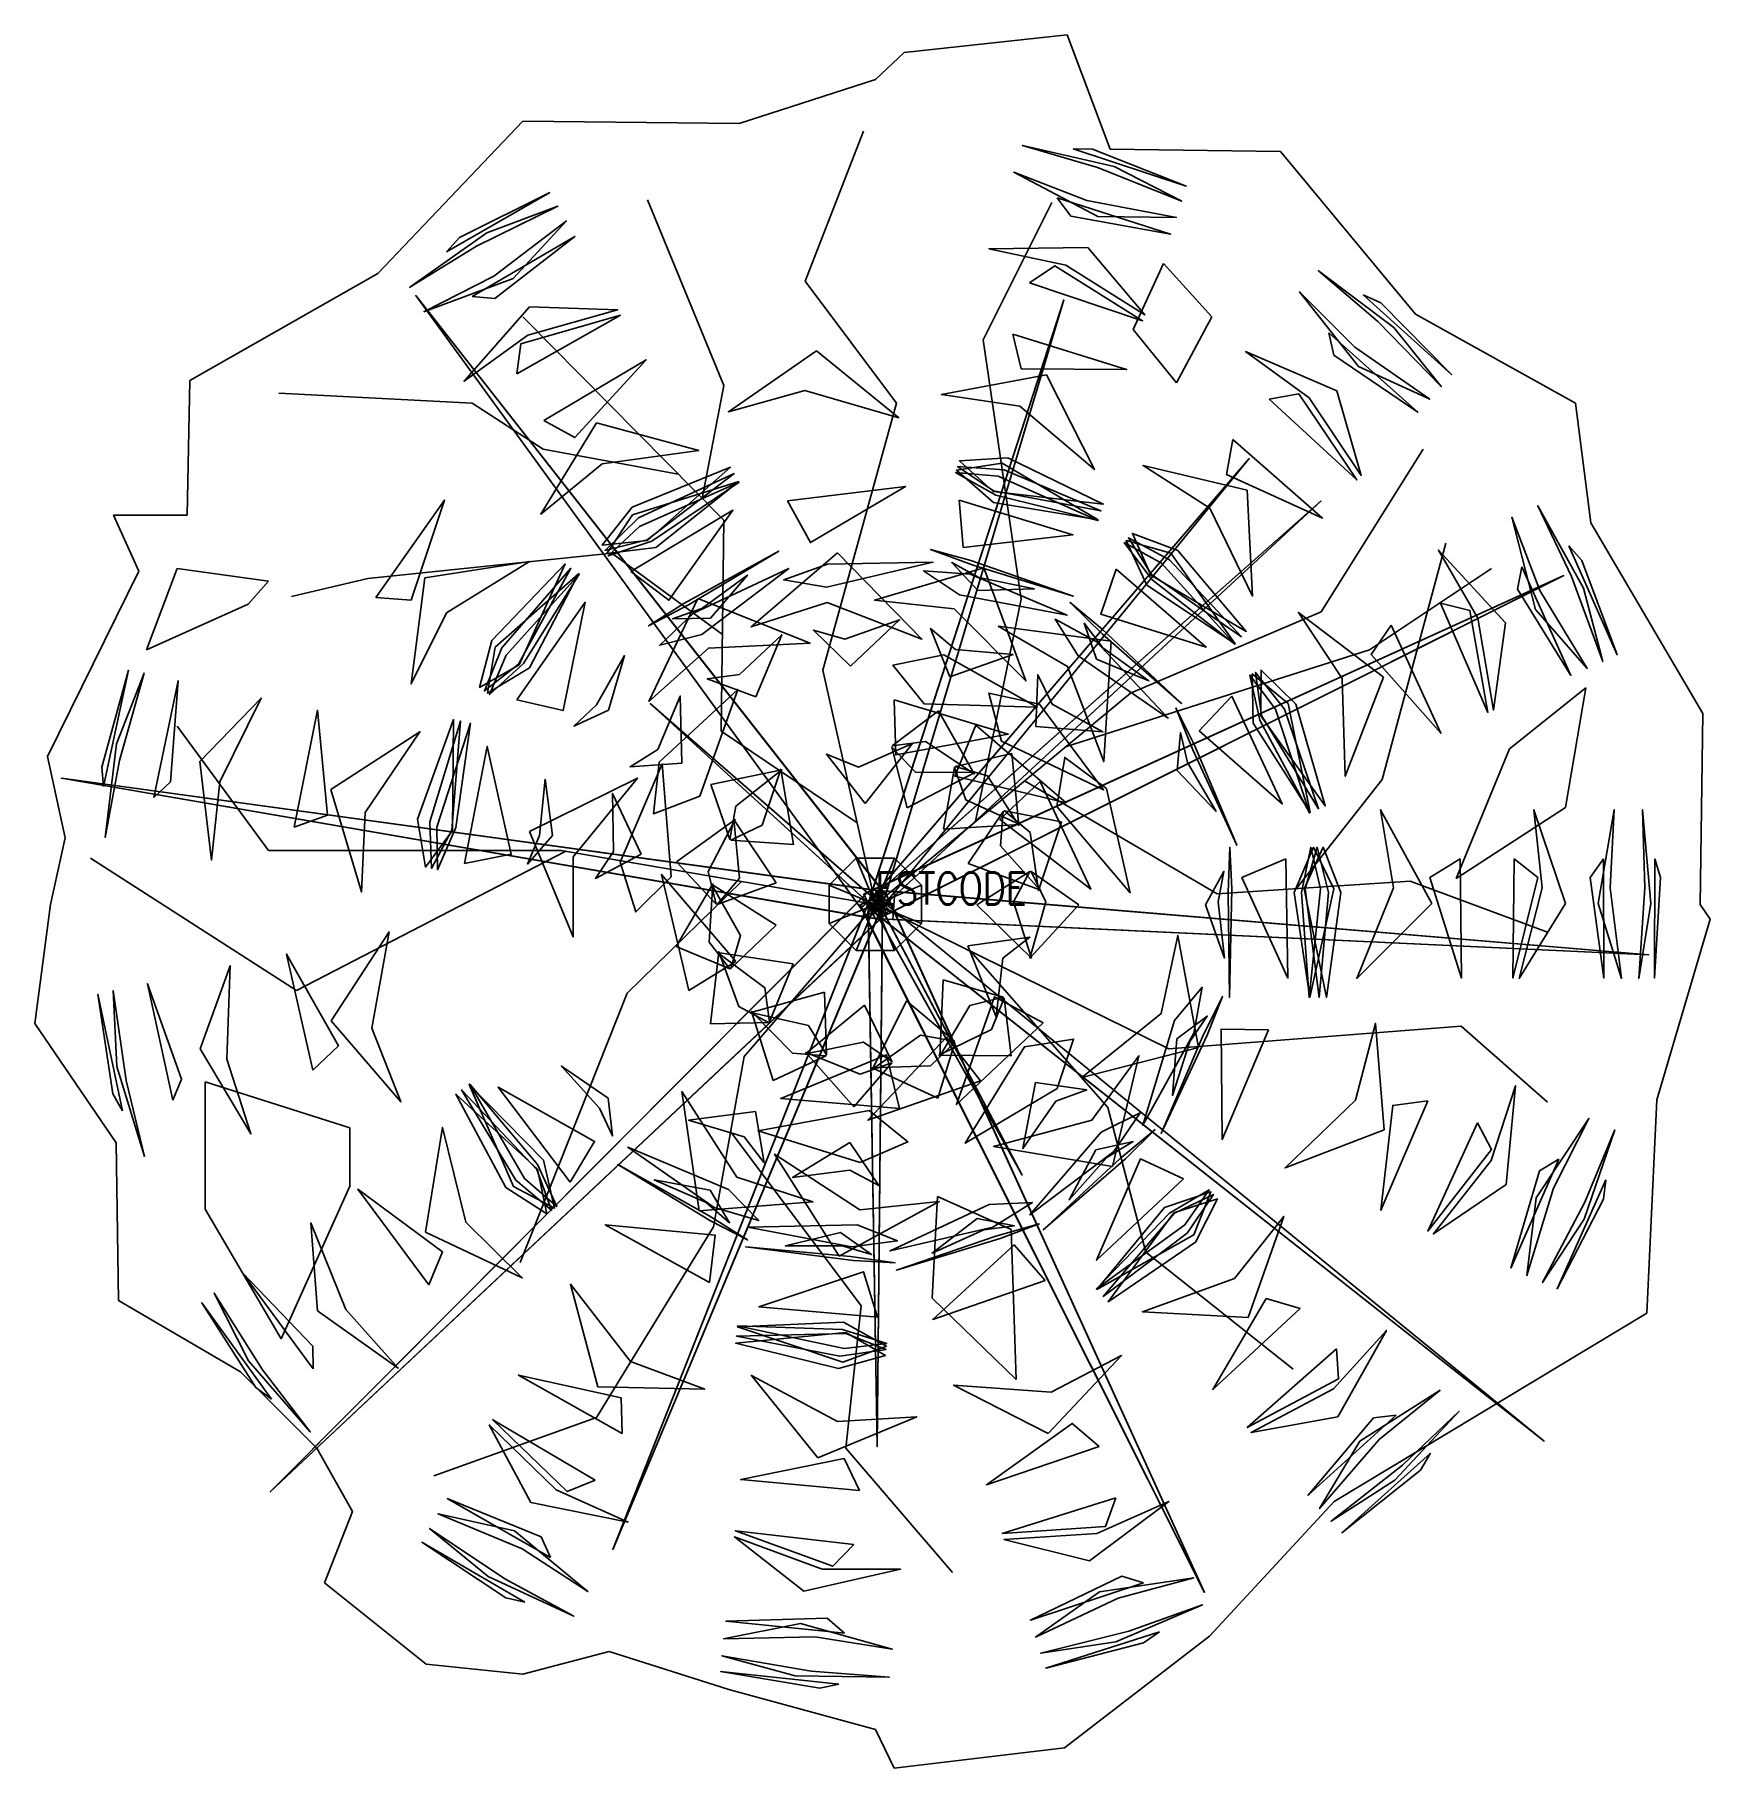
# Model space of a CAD drawing. Extents: x -0.469 to 0.465, y -0.482 to 0.485.
import ezdxf

# ---------------------------------------------------------------- set-up
doc = ezdxf.new("R2010")
doc.units = 0
doc.header["$MEASUREMENT"] = 0
doc.layers.get('0').update_dxf_attribs({"linetype": 'CONTINUOUS'})
for name, color, linetype in [('2D_PLAN', 7, 'CONTINUOUS'), ('BARK_TREE2DC', 33, 'CONTINUOUS'), ('LEAVES_TREE2DC', 92, 'CONTINUOUS')]:
    doc.layers.add(name, color=color, linetype=linetype)
doc.styles.add('ATTR', font='romans.shx', dxfattribs={"width": 0.8, "height": 0.21394})

msp = doc.modelspace()

# ---------------------------------------------------------------- linework, layer by layer
at = {"layer": '2D_PLAN'}
for p, q in [((0.10683, 0.48473), (0.01612, 0.47481)), ((0.13093, 0.42097), (0.10683, 0.48473)), ((0.01612, 0.47481), (0, 0.45983)), ((0, 0.45983), (-0.07601, 0.43514)), ((-0.19648, 0.43656), (-0.27727, 0.35155)), ((-0.07601, 0.43514), (-0.19648, 0.43656)), ((-0.03916, 0.3473), (-0.00656, 0.43089)), ((0.22589, 0.41955), (0.13093, 0.42097)), ((0.30101, 0.32888), (0.22589, 0.41955)), ((-0.08451, 0.28921), (-0.12703, 0.39263)), ((0.06006, 0.31471), (0.09833, 0.39122)), ((-0.27727, 0.35155), (-0.38216, 0.29204)), ((0.16069, 0.35721), (0.14368, 0.32038)), ((0.18762, 0.32746), (0.16069, 0.35721)), ((0.01187, 0.27929), (-0.03916, 0.3473)), ((0.3903, 0.27929), (0.30101, 0.32888)), ((-0.08451, 0.21411), (-0.19648, 0.32746)), ((0.14368, 0.32038), (0.16778, 0.29062)), ((0.16778, 0.29062), (0.18762, 0.32746)), ((0.08132, 0.17019), (0.06006, 0.31471)), ((-0.38216, 0.29204), (-0.38357, 0.21695)), ((-0.22483, 0.27929), (-0.33255, 0.28496)), ((-0.0965, 0.22625), (-0.08451, 0.28921)), ((-0.18514, 0.25378), (-0.22483, 0.27929)), ((-0.02924, 0.13052), (0.01187, 0.27929)), ((0.39881, 0.2127), (0.3903, 0.27929)), ((-0.10988, 0.23979), (-0.18514, 0.25378)), ((0.24857, 0.16311), (0.30526, 0.25378)), ((-0.38357, 0.21695), (-0.42468, 0.21695)), ((-0.42468, 0.21695), (-0.4105, 0.18578)), ((-0.08593, 0.09652), (-0.08451, 0.21411)), ((0.46117, 0.10644), (0.39881, 0.2127)), ((-0.14688, 0.1957), (-0.28294, 0.18153)), ((-0.08528, 0.15035), (-0.14688, 0.1957)), ((0.28258, 0.0696), (0.31802, 0.20136)), ((-0.4105, 0.18578), (-0.46153, 0.08235)), ((-0.38924, 0.18719), (-0.40625, 0.14186)), ((-0.33822, 0.18011), (-0.38924, 0.18719)), ((0.2755, 0.14186), (0.34353, 0.18719)), ((-0.34956, 0.16736), (-0.33822, 0.18011)), ((-0.28294, 0.18153), (-0.32546, 0.17161)), ((-0.40625, 0.14186), (-0.34956, 0.16736)), ((0.0559, 0.04628), (0.08132, 0.17019)), ((0.14226, 0.11777), (0.24857, 0.16311)), ((0.10607, 0.08781), (0.2755, 0.14186)), ((0, 0), (-0.02924, 0.13052)), ((0, 0), (0.14226, 0.11777)), ((0.39597, 0.1206), (0.35345, 0.0866)), ((0.38463, 0.05401), (0.39597, 0.1206)), ((0.45983, 0), (0.46117, 0.10644)), ((-0.33822, 0.02993), (-0.38924, 0.09935)), ((-0.01019, 0.0455), (-0.08593, 0.09652)), ((-0.46153, 0.08235), (-0.45161, 0.03701)), ((0.35345, 0.0866), (0.32369, 0.01434)), ((0.08313, 0.06882), (0.19045, 0.00584)), ((0.23448, 0.00874), (0.28258, 0.0696)), ((0.32369, 0.01434), (0.38463, 0.05401)), ((-0.45161, 0.03701), (-0.45983, 0)), ((-0.17522, 0.02993), (-0.33822, 0.02993)), ((-0.1729, 0.02953), (-0.32263, -0.048)), ((0, 0), (-0.17522, 0.02993)), ((-0.32263, -0.048), (-0.43743, 0.02568)), ((-0.07462, 0.01274), (-0.13837, -0.04942)), ((0.19045, 0.00584), (0.29817, 0.01292)), ((0.29817, 0.01292), (0.37471, -0.01541)), ((-0.45983, 0), (-0.46861, -0.06642)), ((0, 0), (-0.07317, -0.08484)), ((0, 0), (0.16352, -0.08059)), ((0.46542, -0.00833), (0.45983, 0)), ((0.43566, -0.10892), (0.46542, -0.00833)), ((0.05323, -0.02623), (0.12951, -0.11317)), ((-0.13837, -0.04942), (-0.1979, -0.1996)), ((-0.46861, -0.06642), (-0.42326, -0.13301)), ((0.16352, -0.08059), (0.32652, -0.06783)), ((0.32652, -0.06783), (0.37471, -0.11034)), ((-0.07317, -0.08484), (-0.09018, -0.17976)), ((-0.29286, -0.12451), (-0.37365, -0.099)), ((-0.37365, -0.099), (-0.37365, -0.16985)), ((0.12951, -0.11317), (0.15077, -0.19393)), ((0.42999, -0.22794), (0.43566, -0.10892)), ((-0.29286, -0.15709), (-0.29286, -0.12451)), ((-0.42326, -0.13301), (-0.42184, -0.22085)), ((-0.08066, -0.12661), (-0.00797, -0.22368)), ((-0.33113, -0.2421), (-0.29286, -0.15709)), ((0.03455, -0.16276), (0.03171, -0.21943)), ((0.07565, -0.18118), (0.03455, -0.16276)), ((-0.37365, -0.16985), (-0.33113, -0.2421)), ((-0.09018, -0.17976), (-0.15538, -0.28603)), ((0.07848, -0.26477), (0.07565, -0.18118)), ((0.15077, -0.19393), (0.23298, -0.25911)), ((-0.42184, -0.22085), (-0.35381, -0.26052)), ((0.03171, -0.21943), (0.07848, -0.26477)), ((-0.00797, -0.22368), (-0.01648, -0.30303)), ((0.25565, -0.33278), (0.42999, -0.22794)), ((-0.35381, -0.26052), (-0.31129, -0.30303)), ((-0.15538, -0.28603), (-0.24609, -0.31861)), ((-0.31129, -0.30303), (-0.29145, -0.33845)), ((-0.01648, -0.30303), (0.04305, -0.37245)), ((0.1862, -0.40787), (0.25565, -0.33278)), ((-0.29145, -0.33845), (-0.30704, -0.37812)), ((-0.30704, -0.37812), (-0.25034, -0.42346)), ((0.10541, -0.47021), (0.1862, -0.40787)), ((-0.25034, -0.42346), (-0.19648, -0.42912)), ((-0.19648, -0.42912), (-0.14829, -0.41637)), ((-0.14829, -0.41637), (-0.08168, -0.43763)), ((-0.08168, -0.43763), (0, -0.45983)), ((0, -0.45983), (0.01045, -0.48155)), ((0.01045, -0.48155), (0.10541, -0.47021))]:
    msp.add_line(p, q, dxfattribs=at)
at = {"layer": 'BARK_TREE2DC'}
for points in [[(0.00421, 0.00747, 0.32147), (-0.25624, 0.33929, 0.51305), (-0.00833, -0.002, 0.32147)], [(0.00833, 0.002, 0.33561), (-0.25624, 0.33929, 0.51305), (0.00421, 0.00747, 0.32147)], [(-0.00421, -0.00747, 0.33561), (-0.25624, 0.33929, 0.51305), (0.00833, 0.002, 0.33561)], [(-0.00833, -0.002, 0.32147), (-0.25624, 0.33929, 0.51305), (-0.00421, -0.00747, 0.33561)], [(-0.00336, 0.00243, 0.62513), (-0.00414, -0.00009, 0.63253), (0.10501, 0.33689, 0.79239)], [(-0.00414, -0.00009, 0.63253), (0.00336, -0.00243, 0.63253), (0.10501, 0.33689, 0.79239)], [(0.00414, 0.00009, 0.62513), (-0.00336, 0.00243, 0.62513), (0.10501, 0.33689, 0.79239)], [(0.00336, -0.00243, 0.63253), (0.00414, 0.00009, 0.62513), (0.10501, 0.33689, 0.79239)], [(-0.00216, 0.00353, 0.70378), (-0.00386, 0.00152, 0.71118), (0.20844, 0.24841, 0.86747)], [(-0.00386, 0.00152, 0.71118), (0.00216, -0.00353, 0.71118), (0.20844, 0.24841, 0.86747)], [(0.00386, -0.00152, 0.70378), (-0.00216, 0.00353, 0.70378), (0.20844, 0.24841, 0.86747)], [(0.00216, -0.00353, 0.71118), (0.00386, -0.00152, 0.70378), (0.20844, 0.24841, 0.86747)], [(-0.00404, 0.00164, 0.58937), (0.00123, -0.00418, 0.58937), (0.24842, 0.22488, 0.74493)], [(-0.00123, 0.00418, 0.58249), (-0.00404, 0.00164, 0.58937), (0.24842, 0.22488, 0.74493)], [(0.00404, -0.00164, 0.58249), (-0.00123, 0.00418, 0.58249), (0.24842, 0.22488, 0.74493)], [(0.00123, -0.00418, 0.58937), (0.00404, -0.00164, 0.58249), (0.24842, 0.22488, 0.74493)], [(0.0003, -0.00856, 0.37851), (0.38368, 0.18321, 0.55595), (-0.00647, 0.00562, 0.37851)], [(-0.00647, 0.00562, 0.37851), (0.38368, 0.18321, 0.55595), (-0.0003, 0.00856, 0.36437)], [(-0.0003, 0.00856, 0.36437), (0.38368, 0.18321, 0.55595), (0.00647, -0.00562, 0.36437)], [(0.00647, -0.00562, 0.36437), (0.38368, 0.18321, 0.55595), (0.0003, -0.00856, 0.37851)], [(0.00101, 0.00173, 0.83783), (0.00161, 0.0012, 0.84167), (-0.12542, 0.11184, 0.90102)], [(-0.00161, -0.0012, 0.83783), (0.00101, 0.00173, 0.83783), (-0.12542, 0.11184, 0.90102)], [(-0.00101, -0.00173, 0.84167), (-0.00161, -0.0012, 0.83783), (-0.12542, 0.11184, 0.90102)], [(0.00161, 0.0012, 0.84167), (-0.00101, -0.00173, 0.84167), (-0.12542, 0.11184, 0.90102)], [(-0.00458, -0.00724, 0.39475), (-0.45373, 0.07027, 0.62387), (0.00218, -0.00829, 0.4089)], [(0.00218, -0.00829, 0.4089), (-0.45373, 0.07027, 0.62387), (0.00458, 0.00724, 0.4089)], [(0.00458, 0.00724, 0.4089), (-0.45373, 0.07027, 0.62387), (-0.00218, 0.00829, 0.39475)], [(-0.00218, 0.00829, 0.39475), (-0.45373, 0.07027, 0.62387), (-0.00458, -0.00724, 0.39475)], [(-0.01063, 0.02566), (-0.02566, 0.01063), (0, 0, 1)], [(0.01063, 0.02566), (-0.01063, 0.02566), (0, 0, 1)], [(0.02566, 0.01063), (0.01063, 0.02566), (0, 0, 1)], [(-0.02566, 0.01063), (-0.02566, -0.01063), (0, 0, 1)], [(0.02566, -0.01063), (0.02566, 0.01063), (0, 0, 1)], [(0.00791, -0.0033, 0.52687), (-0.33727, -0.32744, 0.75078), (-0.00297, 0.00804, 0.52687)], [(-0.00297, 0.00804, 0.52687), (-0.33727, -0.32744, 0.75078), (-0.00791, 0.0033, 0.51273)], [(-0.00791, 0.0033, 0.51273), (-0.33727, -0.32744, 0.75078), (0.00297, -0.00804, 0.51273)], [(0.00443, 0.00045, 0.67148), (-0.00285, 0.00341, 0.67148), (-0.14636, -0.35958, 0.84184)], [(-0.00285, 0.00341, 0.67148), (-0.00443, -0.00045, 0.66483), (-0.14636, -0.35958, 0.84184)], [(0.00285, -0.00341, 0.66483), (0.00443, 0.00045, 0.67148), (-0.14636, -0.35958, 0.84184)], [(-0.02566, -0.01063), (-0.01063, -0.02566), (0, 0, 1)], [(-0.01063, -0.02566), (0.01063, -0.02566), (0, 0, 1)], [(0.00561, 0.00648, 0.28914), (0.18351, -0.38354, 0.46657), (-0.00856, -0.0003, 0.28914)], [(-0.00561, -0.00648, 0.275), (0.18351, -0.38354, 0.46657), (0.00856, 0.0003, 0.275)], [(0.00392, 0.00223, 0.75362), (-0.00394, 0.00221, 0.75362), (0.00093, -0.30223, 0.90393)], [(-0.00394, 0.00221, 0.75362), (-0.00392, -0.00223, 0.74714), (0.00093, -0.30223, 0.90393)], [(0.00143, 0.00389, 0.45736), (-0.00349, -0.00224, 0.45736), (0.37276, -0.29922, 0.71375)], [(-0.00212, -0.00022, 0.8755), (0.00134, 0.00166, 0.8755), (0.08176, -0.15085, 0.92422)], [(-0.00143, -0.00389, 0.44996), (0.00349, 0.00224, 0.44996), (0.37276, -0.29922, 0.71375)], [(0.00212, 0.00022, 0.87193), (-0.00134, -0.00166, 0.87193), (0.08176, -0.15085, 0.92422)], [(0.01063, -0.02566), (0.02566, -0.01063), (0, 0, 1)], [(0.00394, -0.00221, 0.74714), (0.00392, 0.00223, 0.75362), (0.00093, -0.30223, 0.90393)], [(0.00134, 0.00166, 0.8755), (0.00212, 0.00022, 0.87193), (0.08176, -0.15085, 0.92422)], [(0.00349, 0.00224, 0.44996), (0.00143, 0.00389, 0.45736), (0.37276, -0.29922, 0.71375)], [(0.0029, -0.00806, 0.42677), (0.4311, -0.02821, 0.60421), (0.00393, 0.00762, 0.42677)], [(0.00393, 0.00762, 0.42677), (0.4311, -0.02821, 0.60421), (0.01076, 0.00717, 0.41263)], [(0.00856, 0.0003, 0.275), (0.18351, -0.38354, 0.46657), (0.00561, 0.00648, 0.28914)], [(0.01076, 0.00717, 0.41263), (0.4311, -0.02821, 0.60421), (0.00973, -0.00851, 0.41263)], [(0.00297, -0.00804, 0.51273), (-0.33727, -0.32744, 0.75078), (0.00791, -0.0033, 0.52687)], [(-0.00443, -0.00045, 0.66483), (0.00285, -0.00341, 0.66483), (-0.14636, -0.35958, 0.84184)], [(-0.00856, -0.0003, 0.28914), (0.18351, -0.38354, 0.46657), (-0.00561, -0.00648, 0.275)], [(-0.00392, -0.00223, 0.74714), (0.00394, -0.00221, 0.74714), (0.00093, -0.30223, 0.90393)], [(-0.00349, -0.00224, 0.45736), (-0.00143, -0.00389, 0.44996), (0.37276, -0.29922, 0.71375)], [(-0.00134, -0.00166, 0.87193), (-0.00212, -0.00022, 0.8755), (0.08176, -0.15085, 0.92422)], [(0.00973, -0.00851, 0.41263), (0.4311, -0.02821, 0.60421), (0.0029, -0.00806, 0.42677)]]:
    msp.add_3dface(points, dxfattribs=at)
at = {"layer": 'LEAVES_TREE2DC'}
for points in [[(0.13318, 0.41132, 0.62316), (0.17076, 0.39189, 0.68006), (0.12382, 0.41069, 0.65212), (0.08197, 0.42302, 0.66204)], [(0.11021, 0.42101, 0.56859), (0.12107, 0.42087, 0.59865), (0.17331, 0.40034, 0.56711)], [(0.1241, 0.3834, 0.47571), (0.16783, 0.38287, 0.53152), (0.11787, 0.39238, 0.50411), (0.0771, 0.40802, 0.51384)], [(-0.23912, 0.36361, 0.56859), (-0.23175, 0.37159, 0.59865), (-0.18154, 0.39667, 0.56711)], [(-0.21656, 0.3742, 0.62316), (-0.17697, 0.38913, 0.68006), (-0.22235, 0.36682, 0.65212), (-0.25952, 0.34398, 0.66204)], [(0.10135, 0.39373, 0.6985), (0.10897, 0.38363, 0.72785), (0.1646, 0.37355, 0.69706)], [(-0.20188, 0.34877, 0.47571), (-0.17223, 0.38091, 0.53152), (-0.21273, 0.35015, 0.50411), (-0.25163, 0.33031, 0.51384)], [(-0.22478, 0.33877, 0.6985), (-0.21218, 0.33768, 0.72785), (-0.16746, 0.37228, 0.69706)], [(0.11848, 0.36609, 0.75453), (0.15018, 0.32854, 0.80565), (0.10612, 0.35624, 0.78054), (0.06326, 0.36542, 0.78946)], [(0.08599, 0.34644, 0.4317), (0.09996, 0.35589, 0.45883), (0.14893, 0.3253, 0.43036)], [(0.28896, 0.32159, 0.62316), (0.31539, 0.28856, 0.68006), (0.28015, 0.32482, 0.65212), (0.24695, 0.35311, 0.66204)], [(0.26932, 0.29977, 0.47571), (0.30905, 0.28151, 0.53152), (0.26728, 0.31052, 0.50411), (0.23639, 0.34138, 0.51384)], [(0.27192, 0.33978, 0.56859), (0.28179, 0.33524, 0.59865), (0.32116, 0.29524, 0.56711)], [(-0.19278, 0.33301, 0.75453), (-0.14367, 0.33144, 0.80565), (-0.19373, 0.31724, 0.78054), (-0.22923, 0.29152, 0.78946)], [(-0.19992, 0.29571, 0.4317), (-0.19759, 0.31242, 0.45883), (-0.14209, 0.32834, 0.43036)], [(0.07667, 0.31777, 0.82018), (0.08133, 0.29854, 0.84528), (0.14007, 0.29804, 0.81894)], [(0.25273, 0.31847, 0.6985), (0.25559, 0.30614, 0.72785), (0.30231, 0.27431, 0.69706)], [(-0.18485, 0.2696, 0.82018), (-0.16744, 0.2602, 0.84528), (-0.12776, 0.30352, 0.81894)], [(-0.03287, 0.30843, 0.87037), (0.01303, 0.27119, 0.90954), (-0.0393, 0.28635, 0.8903), (-0.08191, 0.27454, 0.89714)], [(0.25714, 0.28625, 0.75453), (0.27082, 0.23906, 0.80565), (0.24184, 0.28227, 0.78054), (0.20641, 0.30809, 0.78946)], [(0.09543, 0.29513, 0.87037), (0.1222, 0.24245, 0.90954), (0.08057, 0.27758, 0.8903), (0.03684, 0.28412, 0.89714)], [(0.21946, 0.28152, 0.4317), (0.23607, 0.28447, 0.45883), (0.26836, 0.2366, 0.43036)], [(-0.15547, 0.2684, 0.87037), (-0.09841, 0.25305, 0.90954), (-0.15237, 0.24561, 0.8903), (-0.18649, 0.21749, 0.89714)], [(0.19929, 0.25911, 0.82018), (0.19572, 0.23965, 0.84528), (0.24918, 0.2153, 0.81894)], [(-0.13547, 0.22136, 0.7725), (-0.08081, 0.24367, 0.78288), (-0.12704, 0.20274, 0.79884), (-0.15237, 0.20021, 0.78527)], [(0.06581, 0.22403, 0.40245), (0.12415, 0.21429, 0.4122), (0.07077, 0.24581, 0.4272), (0.04516, 0.24208, 0.41445)], [(0.07171, 0.2422, 0.68138), (0.12576, 0.21925, 0.69345), (0.06578, 0.23046, 0.71201), (0.04579, 0.244, 0.69623)], [(0.07386, 0.2488, 0.7725), (0.12701, 0.2231, 0.78288), (0.06565, 0.23007, 0.79884), (0.04683, 0.2472, 0.78527)], [(0.20722, 0.2308, 0.87037), (0.21025, 0.17178, 0.90954), (0.1865, 0.22081, 0.8903), (0.14922, 0.24457, 0.89714)], [(-0.132, 0.21535, 0.68138), (-0.07879, 0.24017, 0.69345), (-0.12725, 0.20309, 0.71201), (-0.15069, 0.19729, 0.69623)], [(-0.12245, 0.19881, 0.40245), (-0.07618, 0.23565, 0.4122), (-0.13532, 0.21707, 0.4272), (-0.14968, 0.19555, 0.41445)], [(-0.12455, 0.20245, 0.49753), (-0.07596, 0.23528, 0.50997), (-0.13154, 0.21052, 0.52911), (-0.14893, 0.19425, 0.51284)], [(-0.04905, 0.22483, 0.9183), (-0.03618, 0.20163, 0.93612), (0.01686, 0.23297, 0.91742)], [(0.06711, 0.22803, 0.49753), (0.12402, 0.21388, 0.50997), (0.06843, 0.23862, 0.52911), (0.0447, 0.24065, 0.51284)], [(-0.27852, 0.17111, 0.82018), (-0.2588, 0.1696, 0.84528), (-0.24017, 0.22531, 0.81894)], [(0.04664, 0.22534, 0.9183), (0.04896, 0.19892, 0.93612), (0.11015, 0.20597, 0.91742)], [(-0.13625, 0.18544, 0.9183), (-0.11507, 0.16949, 0.93612), (-0.07936, 0.21968, 0.91742)], [(0.36796, 0.16431, 0.47571), (0.39683, 0.13147, 0.53152), (0.37047, 0.17496, 0.50411), (0.3548, 0.21572, 0.51384)], [(0.39478, 0.17626, 0.62316), (0.40549, 0.13533, 0.68006), (0.38805, 0.18279, 0.65212), (0.36922, 0.22214, 0.66204)], [(0.16402, 0.19209, 0.68138), (0.20407, 0.14915, 0.69345), (0.15383, 0.18378, 0.71201), (0.14107, 0.20428, 0.69623)], [(0.16867, 0.19725, 0.7725), (0.20677, 0.15215, 0.78288), (0.15355, 0.18348, 0.79884), (0.14333, 0.20679, 0.78527)], [(-0.10408, 0.167, 0.56356), (-0.05381, 0.19691, 0.57664), (-0.10681, 0.16768, 0.59678), (-0.12639, 0.15521, 0.57966)], [(-0.02104, 0.19591, 0.96185), (0.02599, 0.14786, 0.98436), (-0.0269, 0.16833, 0.9733), (-0.0693, 0.15463, 0.97723)], [(0.05446, 0.18909, 0.56356), (0.11033, 0.17175, 0.57664), (0.05314, 0.19157, 0.59678), (0.03077, 0.19779, 0.57966)], [(0.15406, 0.18102, 0.49753), (0.20029, 0.14495, 0.50997), (0.15957, 0.19016, 0.52911), (0.13872, 0.20167, 0.51284)], [(0.15124, 0.1779, 0.40245), (0.20058, 0.14527, 0.4122), (0.16463, 0.19577, 0.4272), (0.13972, 0.20278, 0.41445)], [(0.35133, 0.15691, 0.75453), (0.34464, 0.10824, 0.80565), (0.33575, 0.1595, 0.78054), (0.31388, 0.1975, 0.78946)], [(0.38662, 0.1998, 0.56859), (0.39378, 0.19164, 0.59865), (0.41348, 0.13909, 0.56711)], [(-0.2512, 0.18196, 0.87037), (-0.19282, 0.19114, 0.90954), (-0.2391, 0.1624, 0.8903), (-0.25883, 0.12283, 0.89714)], [(-0.2138, 0.14712, 0.7725), (-0.17293, 0.18974, 0.78288), (-0.19852, 0.13353, 0.79884), (-0.22063, 0.12093, 0.78527)], [(-0.20818, 0.14305, 0.68138), (-0.16966, 0.18736, 0.69345), (-0.19886, 0.13378, 0.71201), (-0.2179, 0.11895, 0.69623)], [(-0.19273, 0.13182, 0.40245), (-0.16544, 0.18429, 0.4122), (-0.21191, 0.14326, 0.4272), (-0.21627, 0.11776, 0.41445)], [(-0.19613, 0.13429, 0.49753), (-0.16509, 0.18404, 0.50997), (-0.2058, 0.13882, 0.52911), (-0.21506, 0.11688, 0.51284)], [(-0.10139, 0.16233, 0.6521), (-0.04824, 0.18726, 0.66423), (-0.09681, 0.15036, 0.68288), (-0.12015, 0.14441, 0.66702)], [(-0.0266, 0.18953, 0.6521), (0.0321, 0.19069, 0.66423), (-0.02728, 0.17673, 0.68288), (-0.05103, 0.18079, 0.66702)], [(0.06046, 0.18753, 0.96185), (0.08388, 0.12451, 0.98436), (0.0439, 0.16472, 0.9733), (-0.00042, 0.16945, 0.97723)], [(0.05279, 0.18396, 0.6521), (0.10688, 0.16114, 0.66423), (0.04696, 0.17255, 0.68288), (0.02692, 0.18592, 0.66702)], [(0.05703, 0.17491, 0.52165), (0.08862, 0.17581, 0.55203), (0.05771, 0.18223, 0.54216), (0.04262, 0.19048, 0.55127)], [(0.13426, 0.18689, 0.9183), (0.12563, 0.16181, 0.93612), (0.18441, 0.14336, 0.91742)], [(0.36041, 0.18814, 0.6985), (0.35801, 0.17572, 0.72785), (0.38775, 0.12763, 0.69706)], [(-0.09183, 0.15942, 0.52165), (-0.07135, 0.1835, 0.55203), (-0.09681, 0.16482, 0.54216), (-0.11303, 0.15913, 0.55127)], [(-0.1999, 0.11399, 0.9183), (-0.17406, 0.10803, 0.93612), (-0.16185, 0.16841, 0.91742)], [(-0.09891, 0.17042, 0.96185), (-0.0364, 0.14565, 0.98436), (-0.09304, 0.14284, 0.9733), (-0.1262, 0.11307, 0.97723)], [(0.12666, 0.1506, 0.56356), (0.17065, 0.11203, 0.57664), (0.12647, 0.1534, 0.59678), (0.10856, 0.16817, 0.57966)], [(0.31499, 0.16791, 0.4317), (0.33137, 0.16385, 0.45883), (0.3414, 0.10699, 0.43036)], [(-0.01377, 0.13278, 0.44919), (0.01346, 0.15852, 0.47195), (-0.01698, 0.14788, 0.46456), (-0.0345, 0.15291, 0.47139)], [(0.13151, 0.14673, 0.96185), (0.12727, 0.07962, 0.98436), (0.1071, 0.13262, 0.9733), (0.06854, 0.15497, 0.97723)], [(0.12305, 0.14658, 0.6521), (0.16318, 0.10374, 0.66423), (0.11308, 0.13853, 0.68288), (0.10021, 0.1589, 0.66702)], [(0.12324, 0.1366, 0.52165), (0.15247, 0.12457, 0.55203), (0.12684, 0.143, 0.54216), (0.11641, 0.15668, 0.55127)], [(0.28318, 0.12657, 0.87037), (0.26195, 0.07142, 0.90954), (0.26019, 0.12586, 0.8903), (0.23579, 0.16273, 0.89714)], [(0.28745, 0.15565, 0.82018), (0.27628, 0.13933, 0.84528), (0.31521, 0.09534, 0.81894)], [(-0.06659, 0.1157, 0.44919), (-0.05218, 0.15029, 0.47195), (-0.07566, 0.12819, 0.46456), (-0.09371, 0.12566, 0.47139)], [(0.04143, 0.1269, 0.44919), (0.07677, 0.13934, 0.47195), (0.04464, 0.142, 0.46456), (0.03068, 0.15372, 0.47139)], [(-0.14873, 0.10829, 0.52165), (-0.13982, 0.13862, 0.55203), (-0.15548, 0.1112, 0.54216), (-0.16799, 0.0994, 0.55127)], [(0.0382, 0.13906, 0.81706), (0.09025, 0.10995, 0.82316), (0.02718, 0.11167, 0.83253), (0.00981, 0.13327, 0.82456)], [(-0.43022, 0.0656, 0.56859), (-0.43122, 0.07642, 0.59865), (-0.41626, 0.13051, 0.56711)], [(-0.42299, 0.08945, 0.62316), (-0.40759, 0.12886, 0.68006), (-0.42138, 0.08021, 0.65212), (-0.42928, 0.03731, 0.66204)], [(0.08946, 0.09908, 0.44919), (0.12681, 0.09607, 0.47195), (0.09854, 0.11157, 0.46456), (0.09055, 0.12795, 0.47139)], [(0.21436, 0.10271, 0.49753), (0.24193, 0.05095, 0.50997), (0.22312, 0.10882, 0.52911), (0.20875, 0.12781, 0.51284)], [(0.21053, 0.101, 0.40245), (0.24232, 0.05113, 0.4122), (0.23002, 0.11189, 0.4272), (0.21012, 0.12842, 0.41445)], [(0.22797, 0.10877, 0.68138), (0.24709, 0.05325, 0.69345), (0.21528, 0.10533, 0.71201), (0.21196, 0.12924, 0.69623)], [(0.23431, 0.11159, 0.7725), (0.25078, 0.05489, 0.78288), (0.2149, 0.10516, 0.79884), (0.21504, 0.13061, 0.78527)], [(-0.40217, 0.05964, 0.6985), (-0.39292, 0.06828, 0.72785), (-0.38871, 0.12466, 0.69706)], [(-0.10789, 0.07861, 0.44919), (-0.1088, 0.11607, 0.47195), (-0.12126, 0.08634, 0.46456), (-0.13672, 0.07668, 0.47139)], [(-0.12045, 0.07931, 0.81706), (-0.07668, 0.11981, 0.82316), (-0.0978, 0.06036, 0.83253), (-0.12372, 0.05051, 0.82456)], [(0.09146, 0.1115, 0.81706), (0.12717, 0.06374, 0.82316), (0.07025, 0.09096, 0.83253), (0.06317, 0.11776, 0.82456)], [(0.19867, 0.11612, 0.9183), (0.18058, 0.09672, 0.93612), (0.22677, 0.05596, 0.91742)], [(-0.37646, 0.07956, 0.75453), (-0.34244, 0.11501, 0.80565), (-0.36538, 0.06831, 0.78054), (-0.37003, 0.02471, 0.78946)], [(-0.32404, 0.04303, 0.82018), (-0.30541, 0.04967, 0.84528), (-0.31105, 0.10815, 0.81894)], [(0.03523, 0.10782, 0.75882), (0.05512, 0.0727, 0.77594), (0.02801, 0.09082, 0.77038), (0.00941, 0.08827, 0.77551)], [(0.01048, 0.11406, 0.984), (0.01137, 0.08325, 0.9924), (0.07407, 0.09491, 0.98359)], [(0.17696, 0.08606, 0.56356), (0.20146, 0.03293, 0.57664), (0.17793, 0.08869, 0.59678), (0.16757, 0.10948, 0.57966)], [(-0.25515, 0.04745, 0.7725), (-0.23515, 0.103, 0.78288), (-0.23567, 0.04124, 0.79884), (-0.25075, 0.02073, 0.78527)], [(-0.24837, 0.046, 0.68138), (-0.2312, 0.10216, 0.69345), (-0.23608, 0.04133, 0.71201), (-0.24745, 0.02003, 0.69623)], [(-0.23379, 0.04291, 0.49753), (-0.22567, 0.10098, 0.50997), (-0.24447, 0.04311, 0.52911), (-0.24401, 0.0193, 0.51284)], [(0.05597, 0.09994, 0.984), (0.04425, 0.07142, 0.9924), (0.10627, 0.05658, 0.98359)], [(-0.30349, 0.06405, 0.87037), (-0.2539, 0.09619, 0.90954), (-0.28448, 0.05111, 0.8903), (-0.28641, 0.00694, 0.89714)], [(-0.22898, 0.02283, 0.9183), (-0.20295, 0.0279, 0.93612), (-0.21636, 0.08802, 0.91742)], [(-0.00573, 0.05628, 0.40581), (0.0207, 0.0896, 0.41645), (-0.00947, 0.0765, 0.41299), (-0.02723, 0.0838, 0.41618)], [(0.01765, 0.05374, 0.40581), (0.05536, 0.07343, 0.41645), (0.02246, 0.07374, 0.41299), (0.00921, 0.08763, 0.41618)], [(0.16814, 0.07466, 0.52165), (0.18996, 0.05178, 0.55203), (0.17404, 0.07905, 0.54216), (0.17008, 0.09578, 0.55127)], [(-0.1423, 0.02346, 0.81706), (-0.11878, 0.07826, 0.82316), (-0.1139, 0.01536, 0.83253), (-0.13356, -0.00417, 0.82456)], [(0.07604, 0.08417, 0.75882), (0.07992, 0.044, 0.77594), (0.06253, 0.07158, 0.77038), (0.0445, 0.07681, 0.77551)], [(0.12891, 0.06466, 0.81706), (0.1421, 0.0065, 0.82316), (0.10117, 0.05452, 0.83253), (0.1056, 0.08188, 0.82456)], [(-0.17992, 0.03843, 0.52165), (-0.18411, 0.06976, 0.55203), (-0.18726, 0.03835, 0.54216), (-0.19389, 0.02248, 0.55127)], [(-0.19283, 0.04053, 0.96185), (-0.13259, 0.07041, 0.98436), (-0.1684, 0.02644, 0.9733), (-0.16848, -0.01813, 0.97723)], [(-0.09166, 0.06682, 0.75882), (-0.05211, 0.07489, 0.77594), (-0.07772, 0.05471, 0.77038), (-0.08104, 0.03623, 0.77551)], [(-0.04566, 0.0334, 0.40581), (-0.05273, 0.07534, 0.41645), (-0.06319, 0.04415, 0.41299), (-0.0805, 0.03583, 0.41618)], [(0.03799, 0.04192, 0.40581), (0.08044, 0.04457, 0.41645), (0.05051, 0.05823, 0.41299), (0.04405, 0.07631, 0.41618)], [(0.09178, 0.06853, 0.984), (0.06947, 0.04725, 0.9924), (0.12009, 0.00846, 0.98359)], [(-0.13054, 0.02793, 0.44919), (-0.1466, 0.06179, 0.47195), (-0.14589, 0.02955, 0.46456), (-0.15608, 0.01444, 0.47139)], [(0.05175, 0.02284, 0.40581), (0.09161, 0.008, 0.41645), (0.06983, 0.03265, 0.41299), (0.07128, 0.0518, 0.41618)], [(0.1037, 0.04597, 0.75882), (0.09091, 0.00768, 0.77594), (0.08624, 0.03996, 0.77038), (0.07189, 0.05207, 0.77551)], [(0.31018, 0.00045, 0.87037), (0.26835, -0.0413, 0.90954), (0.28889, 0.00915, 0.8903), (0.28159, 0.05276, 0.89714)], [(0.38478, 0.00045, 0.75453), (0.35887, -0.0413, 0.80565), (0.3716, 0.00915, 0.78054), (0.36708, 0.05276, 0.78946)], [(0.40298, 0.00045, 0.47571), (0.41599, -0.0413, 0.53152), (0.4096, 0.00915, 0.50411), (0.41187, 0.05276, 0.51384)], [(0.43234, 0.00045, 0.62316), (0.42548, -0.0413, 0.68006), (0.42885, 0.00915, 0.65212), (0.42765, 0.05276, 0.66204)], [(-0.11092, 0.02376, 0.75882), (-0.07806, 0.04722, 0.77594), (-0.09325, 0.01836, 0.77038), (-0.08877, 0.00013, 0.77551)], [(-0.05529, 0.01194, 0.40581), (-0.07882, 0.04738, 0.41645), (-0.07569, 0.01463, 0.41299), (-0.08811, -0.00001, 0.41618)], [(0.19667, 0.00664, 0.56356), (0.19744, -0.05185, 0.57664), (0.19862, 0.00866, 0.59678), (0.19761, 0.03185, 0.57966)], [(0.2334, 0.00664, 0.40245), (0.24217, -0.05185, 0.4122), (0.25564, 0.00866, 0.4272), (0.24419, 0.03185, 0.41445)], [(0.23761, 0.00664, 0.49753), (0.24174, -0.05185, 0.50997), (0.24809, 0.00866, 0.52911), (0.24269, 0.03185, 0.51284)], [(0.25944, 0.00664, 0.7725), (0.25143, -0.05185, 0.78288), (0.2391, 0.00866, 0.79884), (0.24958, 0.03185, 0.78527)], [(0.2525, 0.00664, 0.68138), (0.24738, -0.05185, 0.69345), (0.23951, 0.00866, 0.71201), (0.2462, 0.03185, 0.69623)], [(0.22873, 0.02528, 0.9183), (0.20431, 0.01491, 0.93612), (0.22993, -0.04111, 0.91742)], [(0.32591, 0.02528, 0.82018), (0.30906, 0.01491, 0.84528), (0.32674, -0.04111, 0.81894)], [(0.35605, 0.02528, 0.4317), (0.36936, 0.01491, 0.45883), (0.3554, -0.04111, 0.43036)], [(0.40578, 0.02528, 0.6985), (0.39853, 0.01491, 0.72785), (0.40614, -0.04111, 0.69706)], [(0.43446, 0.02528, 0.56859), (0.43769, 0.01491, 0.59865), (0.4343, -0.04111, 0.56711)], [(-0.10402, -0.04795, 0.984), (-0.07778, -0.03177, 0.9924), (-0.11923, 0.01669, 0.98359)], [(-0.11099, -0.0234, 0.75882), (-0.09052, 0.01139, 0.77594), (-0.09266, -0.02115, 0.77038), (-0.08115, -0.03598, 0.77551)], [(-0.05537, -0.01158, 0.40581), (-0.09128, 0.01123, 0.41645), (-0.07509, -0.01742, 0.41299), (-0.08049, -0.03584, 0.41618)], [(0.05657, -0.00018, 0.40581), (0.08695, -0.02996, 0.41645), (0.07707, 0.00143, 0.41299), (0.08619, 0.01832, 0.41618)], [(0.11343, -0.00018, 0.75882), (0.08617, -0.02996, 0.77594), (0.09503, 0.00143, 0.77038), (0.08686, 0.01832, 0.77551)], [(0.18397, -0.00018, 0.52165), (0.1946, -0.02996, 0.55203), (0.19114, 0.00143, 0.54216), (0.19433, 0.01832, 0.55127)], [(-0.30331, -0.06493, 0.87037), (-0.27107, -0.01539, 0.90954), (-0.28068, -0.06902, 0.8903), (-0.26447, -0.11015, 0.89714)], [(0.0516, -0.02318, 0.40581), (0.06725, -0.06273, 0.41645), (0.07099, -0.03005, 0.41299), (0.08619, -0.01831, 0.41618)], [(0.18018, -0.07974, 0.96185), (0.11506, -0.09644, 0.98436), (0.15922, -0.06087, 0.9733), (0.16856, -0.0173, 0.97723)], [(-0.31353, -0.09249, 0.82018), (-0.29921, -0.07884, 0.84528), (-0.32815, -0.02772, 0.81894)], [(-0.09188, -0.06653, 0.75882), (-0.08733, -0.02642, 0.77594), (-0.07605, -0.05701, 0.77038), (-0.0595, -0.06588, 0.77551)], [(-0.04587, -0.0331, 0.40581), (-0.08795, -0.02687, 0.41645), (-0.06152, -0.04646, 0.41299), (-0.05896, -0.06548, 0.41618)], [(-0.37628, -0.08044, 0.75453), (-0.35962, -0.03421, 0.80565), (-0.36157, -0.08621, 0.78054), (-0.34809, -0.12793, 0.78946)], [(-0.4228, -0.09032, 0.62316), (-0.42477, -0.04806, 0.68006), (-0.41757, -0.09812, 0.65212), (-0.40734, -0.14052, 0.66204)], [(-0.39165, -0.10909, 0.6985), (-0.38672, -0.09744, 0.72785), (-0.40581, -0.04422, 0.69706)], [(0.03772, -0.04216, 0.40581), (0.03592, -0.08466, 0.41645), (0.05263, -0.05632, 0.41299), (0.07129, -0.05179, 0.41618)], [(0.17744, -0.07173, 0.6521), (0.14909, -0.12314, 0.66423), (0.1667, -0.06474, 0.68288), (0.18209, -0.0462, 0.66702)], [(-0.41971, -0.11506, 0.56859), (-0.42502, -0.10558, 0.59865), (-0.43336, -0.05008, 0.56711)], [(-0.02844, -0.0489, 0.40581), (-0.06942, -0.06032, 0.41645), (-0.0373, -0.06746, 0.41299), (-0.02722, -0.0838, 0.41618)], [(-0.0061, -0.05624, 0.40581), (-0.03888, -0.08334, 0.41645), (-0.00664, -0.0768, 0.41299), (0.00922, -0.08763, 0.41618)], [(0.01731, -0.05386, 0.40581), (-0.00162, -0.09195, 0.41645), (0.02517, -0.07286, 0.41299), (0.04406, -0.07631, 0.41618)], [(0.07577, -0.08442, 0.75882), (0.0354, -0.08409, 0.77594), (0.06465, -0.06967, 0.77038), (0.07174, -0.05229, 0.77551)], [(0.09354, -0.06611, 0.984), (0.06641, -0.05147, 0.9924), (0.04516, -0.1116, 0.98359)], [(0.18237, -0.07393, 0.56356), (0.15928, -0.12768, 0.57664), (0.18497, -0.07288, 0.59678), (0.19349, -0.05128, 0.57966)], [(-0.05688, -0.09814, 0.75882), (-0.06903, -0.05965, 0.77594), (-0.04628, -0.08301, 0.77038), (-0.02756, -0.08438, 0.77551)], [(0.16799, -0.075, 0.52165), (0.16559, -0.10652, 0.55203), (0.1752, -0.07644, 0.54216), (0.18498, -0.0623, 0.55127)], [(0.28354, -0.12575, 0.87037), (0.22835, -0.14688, 0.90954), (0.26764, -0.10914, 0.8903), (0.27871, -0.06634, 0.89714)], [(0.05857, -0.09844, 0.984), (0.03973, -0.07403, 0.9924), (-0.00414, -0.12032, 0.98359)], [(0.03488, -0.10794, 0.75882), (-0.00186, -0.09121, 0.77594), (0.03072, -0.08994, 0.77038), (0.04427, -0.07694, 0.77551)], [(0.10133, -0.10262, 0.81706), (0.0501, -0.13313, 0.82316), (0.08312, -0.07937, 0.83253), (0.11051, -0.07513, 0.82456)], [(0.21923, -0.06994, 0.9183), (0.19271, -0.06948, 0.93612), (0.19333, -0.13108, 0.91742)], [(0.01346, -0.11375, 0.984), (0.00618, -0.08379, 0.9924), (-0.05272, -0.10824, 0.98359)], [(-0.01204, -0.11279, 0.75882), (-0.0388, -0.08257, 0.77594), (-0.00852, -0.09466, 0.77038), (0.00915, -0.0883, 0.77551)], [(0.13218, -0.14613, 0.96185), (0.06588, -0.1349, 0.98436), (0.1207, -0.12037, 0.9733), (0.14695, -0.08436, 0.97723)], [(-0.14895, -0.10799, 0.52165), (-0.17504, -0.09014, 0.55203), (-0.1538, -0.11351, 0.54216), (-0.14645, -0.12905, 0.55127)], [(-0.20599, -0.15787, 0.7725), (-0.23389, -0.10583, 0.78288), (-0.18834, -0.14754, 0.79884), (-0.18319, -0.17247, 0.78527)], [(-0.20038, -0.15379, 0.68138), (-0.23062, -0.10346, 0.69345), (-0.18868, -0.14778, 0.71201), (-0.18046, -0.17048, 0.69623)], [(-0.18493, -0.14256, 0.40245), (-0.2264, -0.10039, 0.4122), (-0.20173, -0.15727, 0.4272), (-0.17883, -0.1693, 0.41445)], [(-0.18833, -0.14503, 0.49753), (-0.22605, -0.10014, 0.50997), (-0.19562, -0.15283, 0.52911), (-0.17762, -0.16842, 0.51284)], [(-0.17018, -0.15489, 0.9183), (-0.15653, -0.13215, 0.93612), (-0.21018, -0.10189, 0.91742)], [(-0.09813, -0.17086, 0.96185), (-0.10793, -0.10434, 0.98436), (-0.07718, -0.15199, 0.9733), (-0.03482, -0.16583, 0.97723)], [(0.08919, -0.09933, 0.44919), (0.08229, -0.13616, 0.47195), (0.10066, -0.10966, 0.46456), (0.11779, -0.10343, 0.47139)], [(0.3517, -0.1561, 0.75453), (0.31105, -0.1837, 0.80565), (0.34319, -0.14278, 0.78054), (0.3568, -0.10111, 0.78946)], [(-0.0669, -0.11552, 0.44919), (-0.10407, -0.12033, 0.47195), (-0.07319, -0.12962, 0.46456), (-0.06197, -0.14398, 0.47139)], [(-0.00846, -0.14397, 0.81706), (-0.06542, -0.12631, 0.82316), (-0.00337, -0.11488, 0.83253), (0.01811, -0.1324, 0.82456)], [(0.30801, -0.10946, 0.82018), (0.2884, -0.11209, 0.84528), (0.28177, -0.17046, 0.81894)], [(-0.25068, -0.18268, 0.87037), (-0.24137, -0.12432, 0.90954), (-0.22834, -0.17721, 0.8903), (-0.1968, -0.2082, 0.89714)], [(0.13292, -0.1377, 0.6521), (0.08611, -0.17313, 0.66423), (0.12595, -0.12695, 0.68288), (0.14755, -0.11627, 0.66702)], [(0.13653, -0.14171, 0.56356), (0.09358, -0.18142, 0.57664), (0.13934, -0.14181, 0.59678), (0.1559, -0.12554, 0.57966)], [(0.33555, -0.12173, 0.4317), (0.3435, -0.13661, 0.45883), (0.30795, -0.18211, 0.43036)], [(0.36832, -0.1635, 0.47571), (0.36323, -0.20693, 0.53152), (0.37791, -0.15824, 0.50411), (0.39772, -0.11932, 0.51384)], [(-0.01414, -0.13274, 0.44919), (-0.04612, -0.15226, 0.47195), (-0.01414, -0.14818, 0.46456), (0.00195, -0.15674, 0.47139)], [(0.12297, -0.13684, 0.52165), (0.10795, -0.16466, 0.55203), (0.12896, -0.14109, 0.54216), (0.14365, -0.13215, 0.55127)], [(0.39514, -0.17544, 0.62316), (0.3719, -0.21079, 0.68006), (0.3955, -0.16607, 0.65212), (0.41214, -0.12574, 0.66204)], [(-0.08989, -0.16897, 0.6521), (-0.13805, -0.1354, 0.66423), (-0.08181, -0.15901, 0.68288), (-0.06498, -0.17626, 0.66702)], [(-0.02015, -0.19601, 0.96185), (-0.05616, -0.13922, 0.98436), (-0.00869, -0.17024, 0.9733), (0.03564, -0.16566, 0.97723)], [(0.17183, -0.15306, 0.9183), (0.14779, -0.14186, 0.93612), (0.1233, -0.19838, 0.91742)], [(0.38098, -0.14195, 0.6985), (0.37014, -0.14848, 0.72785), (0.3543, -0.20275, 0.69706)], [(-0.09258, -0.17364, 0.56356), (-0.14363, -0.14506, 0.57664), (-0.09181, -0.17634, 0.59678), (-0.07122, -0.18707, 0.57966)], [(-0.09215, -0.15923, 0.52165), (-0.12324, -0.15355, 0.55203), (-0.09434, -0.16625, 0.54216), (-0.0813, -0.17746, 0.55127)], [(0.40718, -0.15362, 0.56859), (0.40591, -0.1644, 0.59865), (0.38003, -0.21421, 0.56711)], [(-0.24881, -0.21201, 0.82018), (-0.24127, -0.19372, 0.84528), (-0.2885, -0.15879, 0.81894)], [(0.16392, -0.17213, 0.49753), (0.12322, -0.21434, 0.50997), (0.17244, -0.17857, 0.52911), (0.18606, -0.15904, 0.51284)], [(0.16111, -0.16901, 0.40245), (0.12351, -0.21466, 0.4122), (0.17749, -0.18419, 0.4272), (0.18706, -0.16015, 0.41445)], [(0.17389, -0.1832, 0.68138), (0.127, -0.21854, 0.69345), (0.1667, -0.1722, 0.71201), (0.18841, -0.16165, 0.69623)], [(0.17853, -0.18836, 0.7725), (0.1297, -0.22154, 0.78288), (0.16642, -0.17189, 0.79884), (0.19067, -0.16416, 0.78527)], [(0.06542, -0.17986, 0.6521), (0.00825, -0.19319, 0.66423), (0.06343, -0.1672, 0.68288), (0.0875, -0.16623, 0.66702)], [(-0.31103, -0.22653, 0.75453), (-0.31461, -0.17753, 0.80565), (-0.29525, -0.22582, 0.78054), (-0.26596, -0.25845, 0.78946)], [(-0.09247, -0.21072, 0.9183), (-0.08924, -0.18439, 0.93612), (-0.15057, -0.17857, 0.91742)], [(-0.01339, -0.19092, 0.6521), (-0.07104, -0.17985, 0.66423), (-0.01006, -0.17854, 0.68288), (0.01233, -0.18745, 0.66702)], [(-0.01941, -0.18295, 0.52165), (-0.05013, -0.1904, 0.55203), (-0.01856, -0.19025, 0.54216), (-0.00209, -0.19518, 0.55127)], [(0.06709, -0.18499, 0.56356), (0.0117, -0.2038, 0.57664), (0.06961, -0.18622, 0.59678), (0.09136, -0.1781, 0.57966)], [(0.05668, -0.17503, 0.52165), (0.03164, -0.19433, 0.55203), (0.06042, -0.18135, 0.54216), (0.07748, -0.17916, 0.55127)], [(0.20788, -0.23021, 0.87037), (0.14887, -0.22706, 0.90954), (0.20011, -0.20856, 0.8903), (0.22763, -0.17396, 0.89714)], [(-0.01395, -0.19628, 0.56356), (-0.07221, -0.19094, 0.57664), (-0.01215, -0.19844, 0.59678), (0.01102, -0.19986, 0.57966)], [(0.09472, -0.20972, 0.9183), (0.07731, -0.18971, 0.93612), (0.03195, -0.23138, 0.91742)], [(-0.31342, -0.25896, 0.6985), (-0.31365, -0.24631, 0.72785), (-0.35274, -0.20546, 0.69706)], [(-0.1547, -0.26884, 0.87037), (-0.16994, -0.21174, 0.90954), (-0.13652, -0.25476, 0.8903), (-0.09511, -0.27025, 0.89714)], [(0.00123, -0.23012, 0.9183), (-0.00653, -0.20475, 0.93612), (-0.06492, -0.22437, 0.91742)], [(-0.33663, -0.27582, 0.56859), (-0.34533, -0.26933, 0.59865), (-0.37552, -0.22201, 0.56711)], [(-0.34951, -0.25448, 0.62316), (-0.3685, -0.21668, 0.68006), (-0.34157, -0.25948, 0.65212), (-0.31497, -0.29405, 0.66204)], [(0.23686, -0.22528, 0.82018), (0.21788, -0.2197, 0.84528), (0.18808, -0.27032, 0.81894)], [(-0.02052, -0.25871, 0.7725), (-0.07785, -0.24463, 0.78288), (-0.01638, -0.23869, 0.79884), (0.00559, -0.25154, 0.78527)], [(-0.01979, -0.25181, 0.68138), (-0.07743, -0.24061, 0.69345), (-0.01643, -0.2391, 0.71201), (0.00594, -0.24818, 0.69623)], [(-0.01779, -0.23282, 0.40245), (-0.07688, -0.23542, 0.4122), (-0.01811, -0.25515, 0.4272), (0.00615, -0.24618, 0.41445)], [(-0.01823, -0.237, 0.49753), (-0.07684, -0.23499, 0.50997), (-0.01732, -0.24764, 0.52911), (0.00631, -0.24469, 0.51284)], [(0.2578, -0.28565, 0.75453), (0.20944, -0.29433, 0.80565), (0.25545, -0.27003, 0.78054), (0.28483, -0.23749, 0.78946)], [(0.25703, -0.24769, 0.4317), (0.25823, -0.26452, 0.45883), (0.20725, -0.29162, 0.43036)], [(0.09627, -0.29486, 0.87037), (0.04364, -0.26798, 0.90954), (0.09798, -0.27192, 0.8903), (0.1372, -0.25151, 0.89714)], [(-0.14106, -0.29488, 0.82018), (-0.14162, -0.27511, 0.84528), (-0.19898, -0.26241, 0.81894)], [(-0.03198, -0.30852, 0.87037), (-0.06912, -0.26256, 0.90954), (-0.02109, -0.28827, 0.8903), (0.02304, -0.28557, 0.89714)], [(0.26998, -0.29917, 0.47571), (0.24766, -0.33678, 0.53152), (0.28088, -0.29827, 0.50411), (0.3148, -0.27078, 0.51384)], [(-0.15614, -0.32099, 0.4317), (-0.17177, -0.32733, 0.45883), (-0.21331, -0.28723, 0.43036)], [(0.12475, -0.30214, 0.82018), (0.10968, -0.28933, 0.84528), (0.06187, -0.32345, 0.81894)], [(0.2903, -0.28464, 0.6985), (0.27775, -0.28619, 0.72785), (0.2412, -0.32933, 0.69706)], [(0.28962, -0.32099, 0.62316), (0.25401, -0.34383, 0.68006), (0.29376, -0.31257, 0.65212), (0.32536, -0.2825, 0.66204)], [(-0.192, -0.33345, 0.75453), (-0.2152, -0.29014, 0.80565), (-0.17787, -0.32639, 0.78054), (-0.13785, -0.34428, 0.78946)], [(-0.00893, -0.32676, 0.82018), (-0.01748, -0.30893, 0.84528), (-0.07504, -0.32065, 0.81894)], [(0.3095, -0.30595, 0.56859), (0.30395, -0.31529, 0.59865), (0.26005, -0.35026, 0.56711)], [(-0.181, -0.36405, 0.6985), (-0.18635, -0.35259, 0.72785), (-0.23867, -0.33117, 0.69706)], [(0.13407, -0.33082, 0.4317), (0.12832, -0.34668, 0.45883), (0.07072, -0.35071, 0.43036)], [(0.11933, -0.36581, 0.75453), (0.07162, -0.35407, 0.80565), (0.12353, -0.35058, 0.78054), (0.16361, -0.33281, 0.78946)], [(-0.21578, -0.37464, 0.62316), (-0.24851, -0.34782, 0.68006), (-0.2065, -0.37597, 0.65212), (-0.16813, -0.39674, 0.66204)], [(-0.2011, -0.34921, 0.47571), (-0.24376, -0.33961, 0.53152), (-0.19687, -0.3593, 0.50411), (-0.16024, -0.38307, 0.51384)], [(-0.19534, -0.38889, 0.56859), (-0.20593, -0.3865, 0.59865), (-0.25276, -0.35556, 0.56711)], [(-0.03978, -0.38272, 0.75453), (-0.07859, -0.35259, 0.80565), (-0.02974, -0.37052, 0.78054), (0.0141, -0.37058, 0.78946)], [(-0.01208, -0.35675, 0.4317), (-0.02378, -0.3689, 0.45883), (-0.07804, -0.34915, 0.43036)], [(0.14943, -0.37811, 0.6985), (0.13733, -0.37442, 0.72785), (0.0864, -0.39896, 0.69706)], [(0.12495, -0.38312, 0.47571), (0.08927, -0.4084, 0.53152), (0.13528, -0.38673, 0.50411), (0.17745, -0.37541, 0.51384)], [(0.13402, -0.41104, 0.62316), (0.0922, -0.41742, 0.68006), (0.14123, -0.40503, 0.65212), (0.18233, -0.39042, 0.66204)], [(-0.04168, -0.40082, 0.47571), (-0.08456, -0.4094, 0.53152), (-0.03371, -0.40832, 0.50411), (0.00942, -0.41513, 0.51384)], [(-0.01727, -0.4062, 0.6985), (-0.02683, -0.39791, 0.72785), (-0.08334, -0.39961, 0.69706)], [(0.1583, -0.40538, 0.56859), (0.14943, -0.41166, 0.59865), (0.0951, -0.42575, 0.56711)], [(-0.04475, -0.43002, 0.62316), (-0.08555, -0.41883, 0.68006), (-0.03572, -0.42746, 0.65212), (0.00777, -0.43082, 0.66204)], [(-0.02027, -0.43472, 0.56859), (-0.03092, -0.43685, 0.59865), (-0.08629, -0.42762, 0.56711)]]:
    msp.add_3dface(points, dxfattribs=at)

# ---------------------------------------------------------------- texts
at = {"style": 'ATTR', "width": 0.8, "flags": 9}
msp.add_attdef('ESTCODE', (0, 0), '', height=0.01783, dxfattribs=at)

doc.saveas('drawing.dxf')
